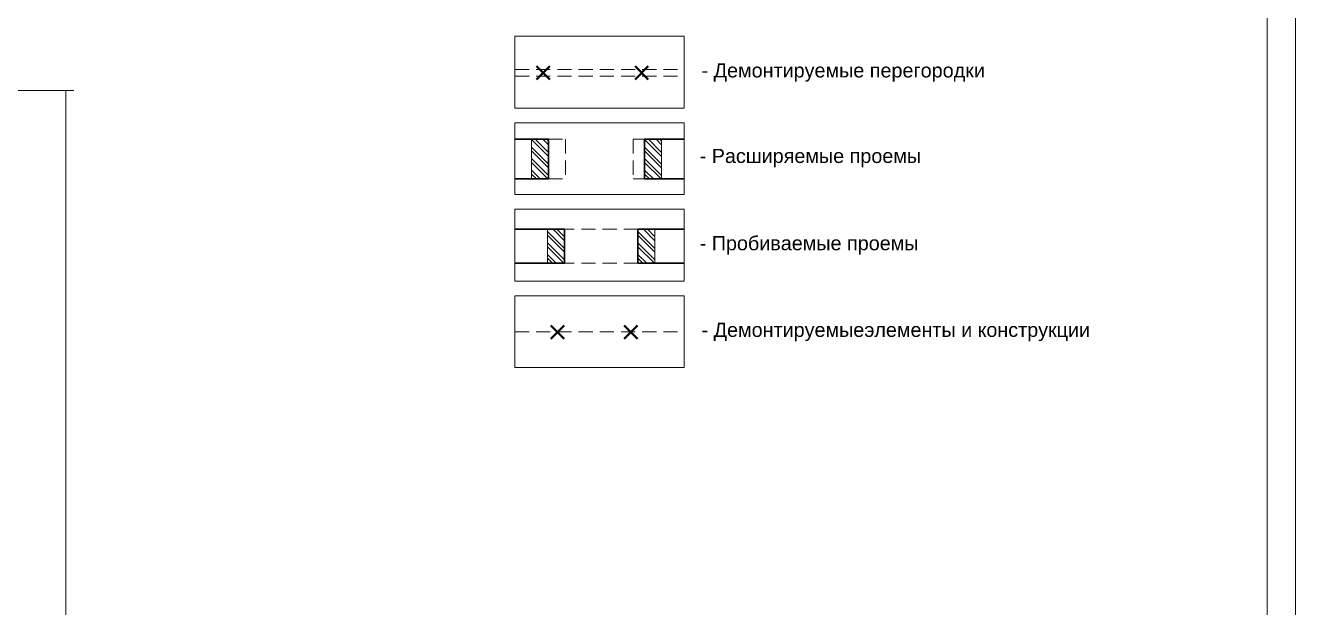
# Model space of a CAD drawing. Header units: metres. Extents: x -163 to 308, y -116 to 9.
# Drawn here: x 91.28 to 113.72, y -23.05 to -12.77 of the extents above; entities that cross this region are included whole.
import ezdxf

# ---------------------------------------------------------------- set-up
doc = ezdxf.new("R2010")
doc.units = ezdxf.units.M
doc.header["$MEASUREMENT"] = 0
doc.linetypes.add('( Hidden )', pattern=[0.375, 0.25, -0.125])
doc.linetypes.add('DGN Style 3', pattern=[20.175985, 14.411418, -5.764567])
doc.styles.add('Arial', font='cs_gost2304.shx')
doc.styles.add('Style-Arial', font='arial.ttf')

# ---------------------------------------------------------------- blocks, each defined once
blk = doc.blocks.new('*U293')
at = {"color": 7, "linetype": 'Continuous', "lineweight": 13}
blk.add_line((28.513, 20), (28.513, -20), dxfattribs=at)
at = {"color": 7, "linetype": 'Continuous', "lineweight": 0, "flags": 128}
blk.add_lwpolyline([(29.013, 20.5), (-28.987, 20.5), (-28.987, -20.5), (29.013, -20.5), (29.013, 20.5)], close=True, dxfattribs=at)
blk = doc.blocks.new('*U115')
at = {"color": 1, "linetype": 'Continuous', "lineweight": 40}
for p, q in [((-0.117, 0.117), (0.117, -0.117)), ((-0.117, -0.117), (0.117, 0.117))]:
    blk.add_line(p, q, dxfattribs=at)

msp = doc.modelspace()

# ---------------------------------------------------------------- hatches: boundary and pattern name
at = {"linetype": 'Continuous', "lineweight": 0}
h = msp.add_hatch(dxfattribs=at)
h.set_pattern_fill('ANSI32', style=0, pattern_type=2)
h.set_pattern_definition([(315, (100.4849, -15.86691), (-0.30547, 0.101823), []), (315, (100.51883, -15.83297), (-0.30547, 0.101823), [])])
h.paths.add_polyline_path([(100.21539019, -15.48088184), (100.51539019, -15.48088184), (100.51539019, -14.78088184), (100.21539019, -14.78088184)])
h = msp.add_hatch(dxfattribs=at)
h.set_pattern_fill('ANSI32', style=0, pattern_type=2)
h.set_pattern_definition([(315, (102.4849, -15.86691), (-0.30547, 0.101823), []), (315, (102.51883, -15.83297), (-0.30547, 0.101823), [])])
h.paths.add_polyline_path([(102.21539019, -15.48088184), (102.51539019, -15.48088184), (102.51539019, -14.78088184), (102.21539019, -14.78088184)])
h = msp.add_hatch(dxfattribs=at)
h.set_pattern_fill('ANSI32', style=0, pattern_type=2)
h.set_pattern_definition([(315, (100.768, -17.35511), (-0.30547, 0.101823), []), (315, (100.80193, -17.32117), (-0.30547, 0.101823), [])])
h.paths.add_polyline_path([(100.498408, -16.96907114), (100.798408, -16.96907114), (100.798408, -16.36907114), (100.498408, -16.36907114)])
h = msp.add_hatch(dxfattribs=at)
h.set_pattern_fill('ANSI32', style=0, pattern_type=2)
h.set_pattern_definition([(315, (102.368, -17.35511), (-0.30547, 0.101823), []), (315, (102.40193, -17.32117), (-0.30547, 0.101823), [])])
h.paths.add_polyline_path([(102.098408, -16.96907114), (102.398408, -16.96907114), (102.398408, -16.36907114), (102.098408, -16.36907114)])

# ---------------------------------------------------------------- linework, layer by layer
at = {"color": 1, "linetype": '( Hidden )', "lineweight": 13}
for p, q in [((99.92447849, -13.54660223), (102.91406252, -13.54660223)), ((99.92447849, -13.66660223), (102.91406252, -13.66660223)), ((100.51539019, -14.78088184), (100.81539019, -14.78088184)), ((100.81539019, -14.78088184), (100.81539019, -15.48088184)), ((102.01539019, -14.78088184), (102.01539019, -15.48088184)), ((102.01539019, -14.78088184), (102.21539019, -14.78088184)), ((100.51539019, -15.48088184), (100.81539019, -15.48088184)), ((102.01539019, -15.48088184), (102.21539019, -15.48088184)), ((102.098408, -16.36907114), (100.798408, -16.36907114)), ((102.098408, -16.96907114), (100.798408, -16.96907114)), ((99.92447849, -18.17849787), (102.91406252, -18.17849787))]:
    msp.add_line(p, q, dxfattribs=at)
at = {"color": 7, "linetype": 'Continuous', "lineweight": 0}
msp.add_line((91.9884656, -23.95855541), (91.9884656, -13.92047393), dxfattribs=at)
at = {"lineweight": 30}
for p, q in [((99.92447849, -14.78088184), (100.51539019, -14.78088184)), ((102.21539019, -14.78088184), (102.91406252, -14.78088184)), ((99.92447849, -15.48088184), (100.51539019, -15.48088184)), ((102.21539019, -15.48088184), (102.91406252, -15.48088184)), ((99.92447849, -16.36907114), (100.798408, -16.36907114)), ((102.098408, -16.36907114), (102.91406252, -16.36907114)), ((99.92447849, -16.96907114), (100.798408, -16.96907114)), ((102.098408, -16.96907114), (102.91406252, -16.96907114))]:
    msp.add_line(p, q, dxfattribs=at)
at = {"color": 7, "linetype": 'Continuous', "lineweight": 30}
for p, q in [((100.51539019, -14.78088184), (100.51539019, -15.48088184)), ((102.21539019, -14.78088184), (102.21539019, -15.48088184)), ((100.798408, -16.36907114), (100.798408, -16.96907114)), ((102.098408, -16.36907114), (102.098408, -16.96907114))]:
    msp.add_line(p, q, dxfattribs=at)
at = {"color": 7, "linetype": 'Continuous', "lineweight": 13, "flags": 128}
for points in [[(99.92447849, -12.96162716), (102.91406252, -12.96162716), (102.91406252, -14.22960431), (99.92447849, -14.22960431), (99.92447849, -12.96162716)], [(99.92447849, -14.48925454), (102.91406252, -14.48925454), (102.91406252, -15.75723169), (99.92447849, -15.75723169), (99.92447849, -14.48925454)], [(99.92447849, -16.01688192), (102.91406252, -16.01688192), (102.91406252, -17.28485907), (99.92447849, -17.28485907), (99.92447849, -16.01688192)], [(99.92447849, -17.5445093), (102.91406252, -17.5445093), (102.91406252, -18.81248645), (99.92447849, -18.81248645), (99.92447849, -17.5445093)]]:
    msp.add_lwpolyline(points, close=True, dxfattribs=at)
at = {"lineweight": 0, "flags": 128}
msp.add_lwpolyline([(89.81325652, -13.92047393), (90.50937193, -13.92047393), (90.57571518, -13.57823677), (90.7084017, -14.26271108), (90.77474495, -13.92047393), (92.13073709, -13.92047393)], dxfattribs=at)
at = {"color": 7, "linetype": 'Continuous', "lineweight": 0, "flags": 128}
for points in [[(100.21539019, -15.48088184), (100.51539019, -15.48088184), (100.51539019, -14.78088184), (100.21539019, -14.78088184), (100.21539019, -15.48088184)], [(102.21539019, -15.48088184), (102.51539019, -15.48088184), (102.51539019, -14.78088184), (102.21539019, -14.78088184), (102.21539019, -15.48088184)], [(100.498408, -16.96907114), (100.798408, -16.96907114), (100.798408, -16.36907114), (100.498408, -16.36907114), (100.498408, -16.96907114)], [(102.098408, -16.96907114), (102.398408, -16.96907114), (102.398408, -16.36907114), (102.098408, -16.36907114), (102.098408, -16.96907114)]]:
    msp.add_lwpolyline(points, close=True, dxfattribs=at)

# ---------------------------------------------------------------- block references
at = {"color": 7, "linetype": 'Continuous', "lineweight": 13}
msp.add_blockref('*U293', (84.70464069, -15.55985294), dxfattribs=at)
at = {"color": 1, "linetype": 'Continuous', "lineweight": 40}
for p in [(100.42387993, -13.60791525), (102.16300129, -13.60791525), (100.67642143, -18.18640481), (101.97407816, -18.18640481)]:
    msp.add_blockref('*U115', p, dxfattribs=at)

# ---------------------------------------------------------------- texts
at = {"color": 7, "linetype": 'Continuous', "lineweight": 0, "char_height": 0.25, "attachment_point": 1, "line_spacing_factor": 0.72, "style": 'Arial'}
for s, insert in [('\\fArial|b0|i0|c204204|p39;- Демонтируемые перегородки', (103.22269233, -13.43820161)), ('\\fArial|b0|i0|c204204|p39;- Демонтируемыеэлементы и конструкции', (103.22269233, -18.0201403))]:
    msp.add_mtext(s, dxfattribs=dict(at, insert=insert))
at = {"color": 7, "linetype": 'DGN Style 3', "lineweight": 13, "char_height": 0.25, "attachment_point": 1, "line_spacing_factor": 0.6, "style": 'Style-Arial'}
for s, insert in [('- Расширяемые проемы', (103.18823026, -14.94880873)), ('- Пробиваемые проемы', (103.18823026, -16.4898137))]:
    msp.add_mtext(s, dxfattribs=dict(at, insert=insert))

doc.saveas('drawing.dxf')
